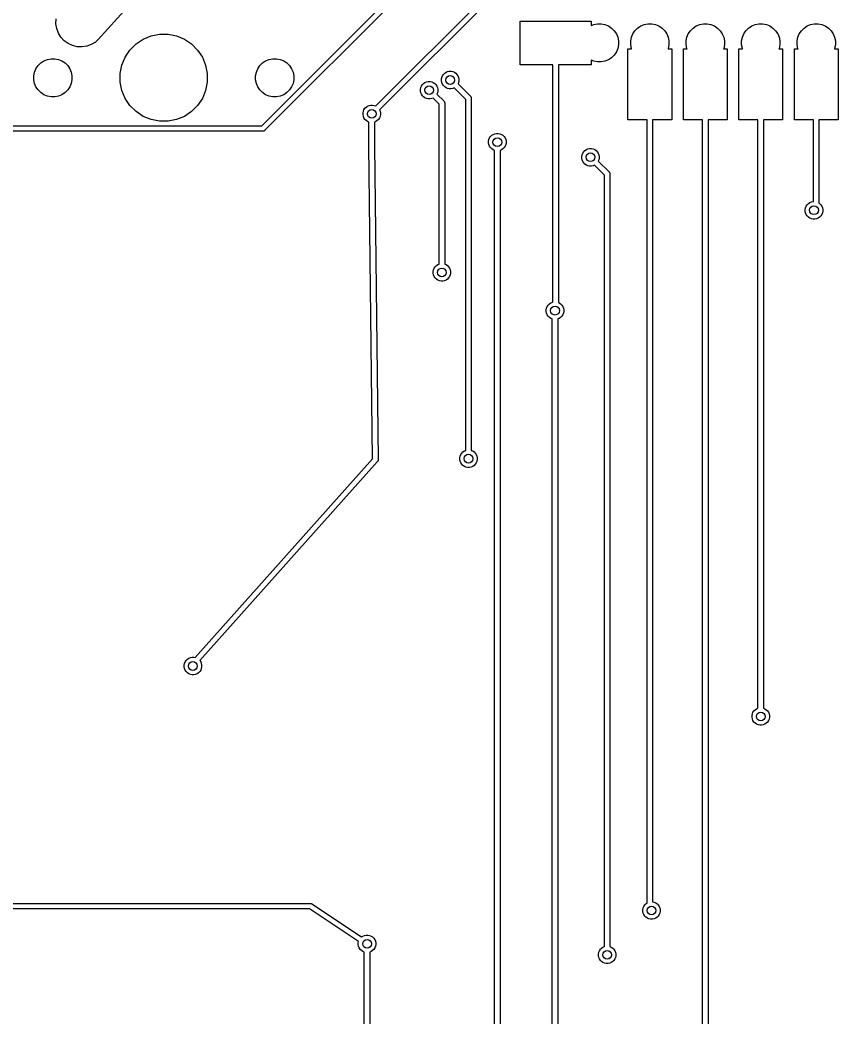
# Model space of a CAD drawing. Extents: x -26.1 to -7.5, y -7.6 to -2.2.
# Drawn here: x -22.917 to -21.442, y -5.164 to -3.366 of the extents above; entities that cross this region are included whole.
import ezdxf

# ---------------------------------------------------------------- set-up
doc = ezdxf.new("R2010")
doc.units = 0
doc.header["$MEASUREMENT"] = 0
doc.layers.add('BLACK', color=7, linetype='CONTINUOUS')

msp = doc.modelspace()

# ---------------------------------------------------------------- linework, layer by layer
at = {"layer": 'BLACK', "linetype": 'CONTINUOUS'}
for p, q in [((-22.4809, -3.55637), (-22.1282, -3.20364)), ((-22.1224, -3.212), (-22.4751, -3.56474)), ((-22.2754, -3.52084), (-22.0582, -3.30364)), ((-22.0525, -3.312), (-22.2684, -3.52791)), ((-22.7238, -3.34299), (-22.776, -3.4012)), ((-22.8519, -3.37241), (-22.8516, -3.36369)), ((-22.8506, -3.38103), (-22.8519, -3.37241)), ((-22.8476, -3.38923), (-22.8506, -3.38103)), ((-22.015, -3.44637), (-22.015, -3.36763)), ((-22.015, -3.36763), (-21.887, -3.36763)), ((-21.887, -3.36763), (-21.887, -3.37588)), ((-21.887, -3.37588), (-21.8821, -3.37383)), ((-21.8821, -3.37383), (-21.8754, -3.3725)), ((-21.8754, -3.3725), (-21.8686, -3.3725)), ((-21.8686, -3.3725), (-21.8619, -3.37383)), ((-21.8619, -3.37383), (-21.8557, -3.37643)), ((-21.8557, -3.37643), (-21.85, -3.3802)), ((-21.85, -3.3802), (-21.8452, -3.38501)), ((-21.8078, -3.38501), (-21.803, -3.3802)), ((-21.803, -3.3802), (-21.7973, -3.37643)), ((-21.7973, -3.37643), (-21.7911, -3.37383)), ((-21.7911, -3.37383), (-21.7844, -3.3725)), ((-21.7844, -3.3725), (-21.7776, -3.3725)), ((-21.7776, -3.3725), (-21.7709, -3.37383)), ((-21.7709, -3.37383), (-21.7647, -3.37643)), ((-21.7647, -3.37643), (-21.759, -3.3802)), ((-21.759, -3.3802), (-21.7542, -3.38501)), ((-21.7078, -3.38501), (-21.703, -3.3802)), ((-21.703, -3.3802), (-21.6973, -3.37643)), ((-21.6973, -3.37643), (-21.6911, -3.37383)), ((-21.6911, -3.37383), (-21.6844, -3.3725)), ((-21.6844, -3.3725), (-21.6776, -3.3725)), ((-21.6776, -3.3725), (-21.6709, -3.37383)), ((-21.6709, -3.37383), (-21.6647, -3.37643)), ((-21.6647, -3.37643), (-21.659, -3.3802)), ((-21.659, -3.3802), (-21.6542, -3.38501)), ((-21.6078, -3.38501), (-21.603, -3.3802)), ((-21.603, -3.3802), (-21.5973, -3.37643)), ((-21.5973, -3.37643), (-21.5911, -3.37383)), ((-21.5911, -3.37383), (-21.5844, -3.3725)), ((-21.5844, -3.3725), (-21.5776, -3.3725)), ((-21.5776, -3.3725), (-21.5709, -3.37383)), ((-21.5709, -3.37383), (-21.5647, -3.37643)), ((-21.5647, -3.37643), (-21.559, -3.3802)), ((-21.559, -3.3802), (-21.5542, -3.38501)), ((-21.5078, -3.38501), (-21.503, -3.3802)), ((-21.503, -3.3802), (-21.4973, -3.37643)), ((-21.4973, -3.37643), (-21.4911, -3.37383)), ((-21.4911, -3.37383), (-21.4844, -3.3725)), ((-21.4844, -3.3725), (-21.4776, -3.3725)), ((-21.4776, -3.3725), (-21.4709, -3.37383)), ((-21.4709, -3.37383), (-21.4647, -3.37643)), ((-21.4647, -3.37643), (-21.459, -3.3802)), ((-21.459, -3.3802), (-21.4542, -3.38501)), ((-22.8431, -3.39669), (-22.8476, -3.38923)), ((-22.8372, -3.40313), (-22.8431, -3.39669)), ((-22.6947, -3.40043), (-22.6804, -3.39452)), ((-22.6804, -3.39452), (-22.6652, -3.3915)), ((-22.6652, -3.3915), (-22.6498, -3.3915)), ((-22.6498, -3.3915), (-22.6346, -3.39452)), ((-22.6346, -3.39452), (-22.6203, -3.40043)), ((-21.8452, -3.38501), (-21.8414, -3.39066)), ((-21.8414, -3.39066), (-21.8388, -3.39694)), ((-21.8388, -3.39694), (-21.8375, -3.4036)), ((-21.8155, -3.4036), (-21.8142, -3.39694)), ((-21.8142, -3.39694), (-21.8116, -3.39066)), ((-21.8116, -3.39066), (-21.8078, -3.38501)), ((-21.7542, -3.38501), (-21.7504, -3.39066)), ((-21.7504, -3.39066), (-21.7478, -3.39694)), ((-21.7478, -3.39694), (-21.7465, -3.4036)), ((-21.7155, -3.4036), (-21.7142, -3.39694)), ((-21.7142, -3.39694), (-21.7116, -3.39066)), ((-21.7116, -3.39066), (-21.7078, -3.38501)), ((-21.6542, -3.38501), (-21.6504, -3.39066)), ((-21.6504, -3.39066), (-21.6478, -3.39694)), ((-21.6478, -3.39694), (-21.6465, -3.4036)), ((-21.6155, -3.4036), (-21.6142, -3.39694)), ((-21.6142, -3.39694), (-21.6116, -3.39066)), ((-21.6116, -3.39066), (-21.6078, -3.38501)), ((-21.5542, -3.38501), (-21.5504, -3.39066)), ((-21.5504, -3.39066), (-21.5478, -3.39694)), ((-21.5478, -3.39694), (-21.5465, -3.4036)), ((-21.5155, -3.4036), (-21.5142, -3.39694)), ((-21.5142, -3.39694), (-21.5116, -3.39066)), ((-21.5116, -3.39066), (-21.5078, -3.38501)), ((-21.4542, -3.38501), (-21.4504, -3.39066)), ((-21.4504, -3.39066), (-21.4478, -3.39694)), ((-21.4478, -3.39694), (-21.4465, -3.4036)), ((-22.8302, -3.40829), (-22.8372, -3.40313)), ((-22.8223, -3.41198), (-22.8302, -3.40829)), ((-22.8138, -3.41406), (-22.8223, -3.41198)), ((-22.8051, -3.41444), (-22.8138, -3.41406)), ((-22.7965, -3.41312), (-22.8051, -3.41444)), ((-22.7883, -3.41014), (-22.7965, -3.41312)), ((-22.7808, -3.40561), (-22.7883, -3.41014)), ((-22.776, -3.4012), (-22.7808, -3.40561)), ((-22.7185, -3.41996), (-22.7075, -3.40903)), ((-22.7075, -3.40903), (-22.6947, -3.40043)), ((-22.6203, -3.40043), (-22.6075, -3.40903)), ((-22.6075, -3.40903), (-22.5965, -3.41996)), ((-21.8388, -3.41706), (-21.8414, -3.42334)), ((-21.8375, -3.4104), (-21.8388, -3.41706)), ((-21.8375, -3.4036), (-21.8375, -3.4104)), ((-21.8155, -3.4104), (-21.8155, -3.4036)), ((-21.8142, -3.41706), (-21.8155, -3.4104)), ((-21.8138, -3.41802), (-21.8142, -3.41706)), ((-21.7478, -3.41706), (-21.7482, -3.41802)), ((-21.7465, -3.4104), (-21.7478, -3.41706)), ((-21.7465, -3.4036), (-21.7465, -3.4104)), ((-21.7155, -3.4104), (-21.7155, -3.4036)), ((-21.7142, -3.41706), (-21.7155, -3.4104)), ((-21.7138, -3.41802), (-21.7142, -3.41706)), ((-21.6478, -3.41706), (-21.6482, -3.41802)), ((-21.6465, -3.4104), (-21.6478, -3.41706)), ((-21.6465, -3.4036), (-21.6465, -3.4104)), ((-21.6155, -3.4104), (-21.6155, -3.4036)), ((-21.6142, -3.41706), (-21.6155, -3.4104)), ((-21.6138, -3.41802), (-21.6142, -3.41706)), ((-21.5478, -3.41706), (-21.5482, -3.41802)), ((-21.5465, -3.4104), (-21.5478, -3.41706)), ((-21.5465, -3.4036), (-21.5465, -3.4104)), ((-21.5155, -3.4104), (-21.5155, -3.4036)), ((-21.5142, -3.41706), (-21.5155, -3.4104)), ((-21.5138, -3.41802), (-21.5142, -3.41706)), ((-21.4478, -3.41706), (-21.4482, -3.41802)), ((-21.4465, -3.4104), (-21.4478, -3.41706)), ((-21.4465, -3.4036), (-21.4465, -3.4104)), ((-22.733, -3.4471), (-22.7271, -3.43282)), ((-22.7271, -3.43282), (-22.7185, -3.41996)), ((-22.5965, -3.41996), (-22.5879, -3.43282)), ((-22.5879, -3.43282), (-22.582, -3.4471)), ((-21.85, -3.4338), (-21.8557, -3.43757)), ((-21.8452, -3.42899), (-21.85, -3.4338)), ((-21.8414, -3.42334), (-21.8452, -3.42899)), ((-21.8204, -3.54598), (-21.8204, -3.41802)), ((-21.8204, -3.41802), (-21.8138, -3.41802)), ((-21.7482, -3.41802), (-21.7416, -3.41802)), ((-21.7416, -3.41802), (-21.7416, -3.54598)), ((-21.7204, -3.54598), (-21.7204, -3.41802)), ((-21.7204, -3.41802), (-21.7138, -3.41802)), ((-21.6482, -3.41802), (-21.6416, -3.41802)), ((-21.6416, -3.41802), (-21.6416, -3.54598)), ((-21.6204, -3.54598), (-21.6204, -3.41802)), ((-21.6204, -3.41802), (-21.6138, -3.41802)), ((-21.5482, -3.41802), (-21.5416, -3.41802)), ((-21.5416, -3.41802), (-21.5416, -3.54598)), ((-21.5204, -3.54598), (-21.5204, -3.41802)), ((-21.5204, -3.41802), (-21.5138, -3.41802)), ((-21.4482, -3.41802), (-21.4416, -3.41802)), ((-21.4416, -3.41802), (-21.4416, -3.54598)), ((-22.888, -3.45368), (-22.8843, -3.44804)), ((-22.8843, -3.44804), (-22.8795, -3.44324)), ((-22.8795, -3.44324), (-22.8738, -3.43947)), ((-22.8738, -3.43947), (-22.8675, -3.43688)), ((-22.8675, -3.43688), (-22.8609, -3.43555)), ((-22.8609, -3.43555), (-22.8541, -3.43555)), ((-22.8541, -3.43555), (-22.8475, -3.43688)), ((-22.8475, -3.43688), (-22.8412, -3.43947)), ((-22.8412, -3.43947), (-22.8355, -3.44324)), ((-22.8355, -3.44324), (-22.8307, -3.44804)), ((-22.8307, -3.44804), (-22.827, -3.45368)), ((-22.736, -3.46227), (-22.733, -3.4471)), ((-22.582, -3.4471), (-22.579, -3.46227)), ((-22.488, -3.45368), (-22.4843, -3.44804)), ((-22.4843, -3.44804), (-22.4795, -3.44324)), ((-22.4795, -3.44324), (-22.4738, -3.43947)), ((-22.4738, -3.43947), (-22.4675, -3.43688)), ((-22.4675, -3.43688), (-22.4609, -3.43555)), ((-22.4609, -3.43555), (-22.4541, -3.43555)), ((-22.4541, -3.43555), (-22.4475, -3.43688)), ((-22.4475, -3.43688), (-22.4412, -3.43947)), ((-22.4412, -3.43947), (-22.4355, -3.44324)), ((-22.4355, -3.44324), (-22.4307, -3.44804)), ((-22.4307, -3.44804), (-22.427, -3.45368)), ((-21.956, -3.44637), (-22.015, -3.44637)), ((-21.956, -3.87474), (-21.956, -3.44637)), ((-21.887, -3.44637), (-21.946, -3.44637)), ((-21.946, -3.44637), (-21.946, -3.87544)), ((-21.8821, -3.44017), (-21.887, -3.43812)), ((-21.887, -3.43812), (-21.887, -3.44637)), ((-21.8754, -3.4415), (-21.8821, -3.44017)), ((-21.8686, -3.4415), (-21.8754, -3.4415)), ((-21.8619, -3.44017), (-21.8686, -3.4415)), ((-21.8557, -3.43757), (-21.8619, -3.44017)), ((-22.8919, -3.46661), (-22.8906, -3.45995)), ((-22.8919, -3.47339), (-22.8919, -3.46661)), ((-22.8906, -3.45995), (-22.888, -3.45368)), ((-22.827, -3.45368), (-22.8244, -3.45995)), ((-22.8244, -3.45995), (-22.8231, -3.46661)), ((-22.8231, -3.46661), (-22.8231, -3.47339)), ((-22.736, -3.47773), (-22.736, -3.46227)), ((-22.579, -3.46227), (-22.579, -3.47773)), ((-22.4919, -3.46661), (-22.4906, -3.45995)), ((-22.4919, -3.47339), (-22.4919, -3.46661)), ((-22.4906, -3.45995), (-22.488, -3.45368)), ((-22.427, -3.45368), (-22.4244, -3.45995)), ((-22.4244, -3.45995), (-22.4231, -3.46661)), ((-22.4231, -3.46661), (-22.4231, -3.47339)), ((-22.1567, -3.47245), (-22.1561, -3.46941)), ((-22.1561, -3.46941), (-22.155, -3.46654)), ((-22.155, -3.46654), (-22.1532, -3.46396)), ((-22.1532, -3.46396), (-22.151, -3.46177)), ((-22.151, -3.46177), (-22.1485, -3.46004)), ((-22.1485, -3.46004), (-22.1456, -3.45886)), ((-22.1456, -3.45886), (-22.1426, -3.45825)), ((-22.1426, -3.45825), (-22.1394, -3.45825)), ((-22.1394, -3.45825), (-22.1364, -3.45886)), ((-22.1364, -3.45886), (-22.1335, -3.46004)), ((-22.1335, -3.46004), (-22.131, -3.46177)), ((-22.131, -3.46177), (-22.1288, -3.46396)), ((-22.1288, -3.46396), (-22.127, -3.46654)), ((-22.127, -3.46654), (-22.1259, -3.46941)), ((-22.1259, -3.46941), (-22.1253, -3.47245)), ((-22.8906, -3.48005), (-22.8919, -3.47339)), ((-22.888, -3.48632), (-22.8906, -3.48005)), ((-22.8843, -3.49196), (-22.888, -3.48632)), ((-22.827, -3.48632), (-22.8307, -3.49196)), ((-22.8244, -3.48005), (-22.827, -3.48632)), ((-22.8231, -3.47339), (-22.8244, -3.48005)), ((-22.733, -3.4929), (-22.736, -3.47773)), ((-22.579, -3.47773), (-22.582, -3.4929)), ((-22.4906, -3.48005), (-22.4919, -3.47339)), ((-22.488, -3.48632), (-22.4906, -3.48005)), ((-22.4843, -3.49196), (-22.488, -3.48632)), ((-22.427, -3.48632), (-22.4307, -3.49196)), ((-22.4244, -3.48005), (-22.427, -3.48632)), ((-22.4231, -3.47339), (-22.4244, -3.48005)), ((-22.1947, -3.49083), (-22.1941, -3.48778)), ((-22.1941, -3.48778), (-22.193, -3.48492)), ((-22.193, -3.48492), (-22.1912, -3.48234)), ((-22.1912, -3.48234), (-22.189, -3.48015)), ((-22.189, -3.48015), (-22.1865, -3.47842)), ((-22.1865, -3.47842), (-22.1836, -3.47724)), ((-22.1836, -3.47724), (-22.1806, -3.47663)), ((-22.1806, -3.47663), (-22.1774, -3.47663)), ((-22.1774, -3.47663), (-22.1744, -3.47724)), ((-22.1744, -3.47724), (-22.1715, -3.47842)), ((-22.1715, -3.47842), (-22.169, -3.48015)), ((-22.169, -3.48015), (-22.1668, -3.48234)), ((-22.1668, -3.48234), (-22.165, -3.48492)), ((-22.165, -3.48492), (-22.1639, -3.48778)), ((-22.1639, -3.48778), (-22.1633, -3.49083)), ((-22.1567, -3.47555), (-22.1567, -3.47245)), ((-22.1561, -3.47859), (-22.1567, -3.47555)), ((-22.155, -3.48146), (-22.1561, -3.47859)), ((-22.1532, -3.48404), (-22.155, -3.48146)), ((-22.151, -3.48623), (-22.1532, -3.48404)), ((-22.1485, -3.48796), (-22.151, -3.48623)), ((-22.1456, -3.48914), (-22.1485, -3.48796)), ((-22.1426, -3.48975), (-22.1456, -3.48914)), ((-22.1364, -3.48914), (-22.1394, -3.48975)), ((-22.1339, -3.48812), (-22.1364, -3.48914)), ((-22.113, -3.50907), (-22.1339, -3.48812)), ((-22.1259, -3.47859), (-22.1269, -3.48105)), ((-22.1269, -3.48105), (-22.1046, -3.50329)), ((-22.1253, -3.47555), (-22.1259, -3.47859)), ((-22.1253, -3.47245), (-22.1253, -3.47555)), ((-22.8795, -3.49676), (-22.8843, -3.49196)), ((-22.8738, -3.50053), (-22.8795, -3.49676)), ((-22.8675, -3.50312), (-22.8738, -3.50053)), ((-22.8609, -3.50445), (-22.8675, -3.50312)), ((-22.8541, -3.50445), (-22.8609, -3.50445)), ((-22.8475, -3.50312), (-22.8541, -3.50445)), ((-22.8412, -3.50053), (-22.8475, -3.50312)), ((-22.8355, -3.49676), (-22.8412, -3.50053)), ((-22.8307, -3.49196), (-22.8355, -3.49676)), ((-22.7271, -3.50718), (-22.733, -3.4929)), ((-22.582, -3.4929), (-22.5879, -3.50718)), ((-22.4795, -3.49676), (-22.4843, -3.49196)), ((-22.4738, -3.50053), (-22.4795, -3.49676)), ((-22.4675, -3.50312), (-22.4738, -3.50053)), ((-22.4609, -3.50445), (-22.4675, -3.50312)), ((-22.4541, -3.50445), (-22.4609, -3.50445)), ((-22.4475, -3.50312), (-22.4541, -3.50445)), ((-22.4412, -3.50053), (-22.4475, -3.50312)), ((-22.4355, -3.49676), (-22.4412, -3.50053)), ((-22.4307, -3.49196), (-22.4355, -3.49676)), ((-22.1947, -3.49393), (-22.1947, -3.49083)), ((-22.1941, -3.49697), (-22.1947, -3.49393)), ((-22.193, -3.49984), (-22.1941, -3.49697)), ((-22.1912, -3.50242), (-22.193, -3.49984)), ((-22.189, -3.50461), (-22.1912, -3.50242)), ((-22.1865, -3.50633), (-22.189, -3.50461)), ((-22.1836, -3.50752), (-22.1865, -3.50633)), ((-22.1719, -3.5065), (-22.1744, -3.50752)), ((-22.161, -3.51745), (-22.1719, -3.5065)), ((-22.1639, -3.49697), (-22.1649, -3.49943)), ((-22.1649, -3.49943), (-22.1526, -3.51167)), ((-22.1633, -3.49393), (-22.1639, -3.49697)), ((-22.1633, -3.49083), (-22.1633, -3.49393)), ((-22.1394, -3.48975), (-22.1426, -3.48975)), ((-22.1046, -3.50329), (-22.1044, -3.50345)), ((-22.1044, -3.50345), (-22.1041, -3.50388)), ((-22.1041, -3.50388), (-22.1038, -3.50421)), ((-22.1038, -3.50421), (-22.1034, -3.50508)), ((-22.1034, -3.50508), (-22.1031, -3.50602)), ((-22.1031, -3.50602), (-22.103, -3.507)), ((-22.103, -3.507), (-22.103, -3.50725)), ((-22.7185, -3.52004), (-22.7271, -3.50718)), ((-22.7075, -3.53097), (-22.7185, -3.52004)), ((-22.5965, -3.52004), (-22.6075, -3.53097)), ((-22.5879, -3.50718), (-22.5965, -3.52004)), ((-22.2965, -3.5275), (-22.2947, -3.52492)), ((-22.2947, -3.52492), (-22.2925, -3.52273)), ((-22.2925, -3.52273), (-22.29, -3.521)), ((-22.29, -3.521), (-22.2871, -3.51982)), ((-22.2871, -3.51982), (-22.2841, -3.51921)), ((-22.2841, -3.51921), (-22.2809, -3.51921)), ((-22.2809, -3.51921), (-22.2779, -3.51982)), ((-22.2779, -3.51982), (-22.2754, -3.52084)), ((-22.1806, -3.50813), (-22.1836, -3.50752)), ((-22.1774, -3.50813), (-22.1806, -3.50813)), ((-22.1744, -3.50752), (-22.1774, -3.50813)), ((-22.161, -3.80603), (-22.161, -3.51745)), ((-22.1526, -3.51167), (-22.1524, -3.51183)), ((-22.1524, -3.51183), (-22.1518, -3.51259)), ((-22.1518, -3.51259), (-22.1514, -3.51346)), ((-22.1514, -3.51346), (-22.1511, -3.5144)), ((-22.1511, -3.5144), (-22.151, -3.51538)), ((-22.151, -3.51538), (-22.151, -3.51562)), ((-22.151, -3.51562), (-22.151, -3.80603)), ((-22.113, -4.14203), (-22.113, -3.50907)), ((-22.103, -3.50725), (-22.103, -4.14203)), ((-22.6947, -3.53957), (-22.7075, -3.53097)), ((-22.6804, -3.54548), (-22.6947, -3.53957)), ((-22.6203, -3.53957), (-22.6346, -3.54548)), ((-22.6075, -3.53097), (-22.6203, -3.53957)), ((-22.2982, -3.53341), (-22.2976, -3.53037)), ((-22.2982, -3.53651), (-22.2982, -3.53341)), ((-22.2976, -3.53955), (-22.2982, -3.53651)), ((-22.2976, -3.53037), (-22.2965, -3.5275)), ((-22.2965, -3.54242), (-22.2976, -3.53955)), ((-22.2947, -3.545), (-22.2965, -3.54242)), ((-22.2685, -3.54242), (-22.2703, -3.545)), ((-22.2674, -3.53955), (-22.2685, -3.54242)), ((-22.2684, -3.52791), (-22.2674, -3.53037)), ((-22.2674, -3.53037), (-22.2668, -3.53341)), ((-22.2668, -3.53651), (-22.2674, -3.53955)), ((-22.2668, -3.53341), (-22.2668, -3.53651)), ((-23.1915, -3.55637), (-22.4809, -3.55637)), ((-22.6652, -3.5485), (-22.6804, -3.54548)), ((-22.6498, -3.5485), (-22.6652, -3.5485)), ((-22.6346, -3.54548), (-22.6498, -3.5485)), ((-22.2925, -3.54719), (-22.2947, -3.545)), ((-22.29, -3.54892), (-22.2925, -3.54719)), ((-22.2875, -3.54994), (-22.29, -3.54892)), ((-22.2875, -3.59232), (-22.2875, -3.54994)), ((-22.275, -3.54892), (-22.2775, -3.54994)), ((-22.2775, -3.54994), (-22.2775, -3.59251)), ((-22.2725, -3.54719), (-22.275, -3.54892)), ((-22.2703, -3.545), (-22.2725, -3.54719)), ((-21.786, -3.54598), (-21.8204, -3.54598)), ((-21.786, -4.95841), (-21.786, -3.54598)), ((-21.7416, -3.54598), (-21.776, -3.54598)), ((-21.776, -3.54598), (-21.776, -4.95634)), ((-21.686, -3.54598), (-21.7204, -3.54598)), ((-21.686, -5.21503), (-21.686, -3.54598)), ((-21.6416, -3.54598), (-21.676, -3.54598)), ((-21.676, -3.54598), (-21.676, -5.21503)), ((-21.586, -3.54598), (-21.6204, -3.54598)), ((-21.586, -4.60703), (-21.586, -3.54598)), ((-21.5416, -3.54598), (-21.576, -3.54598)), ((-21.576, -3.54598), (-21.576, -4.60703)), ((-21.486, -3.54598), (-21.5204, -3.54598)), ((-21.486, -3.69325), (-21.486, -3.54598)), ((-21.4416, -3.54598), (-21.476, -3.54598)), ((-21.476, -3.54598), (-21.476, -3.69607)), ((-22.4791, -3.56637), (-23.1933, -3.56637)), ((-22.4788, -3.5664), (-22.4791, -3.56637)), ((-22.4786, -3.56637), (-22.4788, -3.5664)), ((-22.4779, -3.5663), (-22.4786, -3.56637)), ((-22.4769, -3.56602), (-22.4779, -3.5663)), ((-22.476, -3.56555), (-22.4769, -3.56602)), ((-22.4753, -3.56493), (-22.476, -3.56555)), ((-22.4751, -3.56474), (-22.4753, -3.56493)), ((-22.0711, -3.58141), (-22.07, -3.57854)), ((-22.07, -3.57854), (-22.0682, -3.57596)), ((-22.0682, -3.57596), (-22.066, -3.57377)), ((-22.066, -3.57377), (-22.0635, -3.57204)), ((-22.0635, -3.57204), (-22.0606, -3.57086)), ((-22.0606, -3.57086), (-22.0576, -3.57025)), ((-22.0576, -3.57025), (-22.0544, -3.57025)), ((-22.0544, -3.57025), (-22.0514, -3.57086)), ((-22.0514, -3.57086), (-22.0485, -3.57204)), ((-22.0485, -3.57204), (-22.046, -3.57377)), ((-22.046, -3.57377), (-22.0438, -3.57596)), ((-22.0438, -3.57596), (-22.042, -3.57854)), ((-22.042, -3.57854), (-22.0409, -3.58141)), ((-22.2875, -3.59235), (-22.2875, -3.59232)), ((-22.2875, -3.59257), (-22.2875, -3.59235)), ((-22.2875, -3.59278), (-22.2875, -3.59257)), ((-22.2875, -3.59281), (-22.2875, -3.59278)), ((-22.281, -4.15712), (-22.2875, -3.59281)), ((-22.2775, -3.59251), (-22.271, -4.15858)), ((-22.0717, -3.58445), (-22.0711, -3.58141)), ((-22.0717, -3.58755), (-22.0717, -3.58445)), ((-22.0711, -3.59059), (-22.0717, -3.58755)), ((-22.07, -3.59346), (-22.0711, -3.59059)), ((-22.0682, -3.59604), (-22.07, -3.59346)), ((-22.066, -3.59823), (-22.0682, -3.59604)), ((-22.0438, -3.59604), (-22.046, -3.59823)), ((-22.042, -3.59346), (-22.0438, -3.59604)), ((-22.0409, -3.59059), (-22.042, -3.59346)), ((-22.0409, -3.58141), (-22.0403, -3.58445)), ((-22.0403, -3.58755), (-22.0409, -3.59059)), ((-22.0403, -3.58445), (-22.0403, -3.58755)), ((-22.0635, -3.59996), (-22.066, -3.59823)), ((-22.061, -3.60097), (-22.0635, -3.59996)), ((-22.061, -5.5097), (-22.061, -3.60097)), ((-22.0485, -3.59996), (-22.051, -3.60097)), ((-22.051, -3.60097), (-22.051, -5.50787)), ((-22.046, -3.59823), (-22.0485, -3.59996)), ((-21.9037, -3.61183), (-21.9031, -3.60878)), ((-21.9037, -3.61493), (-21.9037, -3.61183)), ((-21.9031, -3.61797), (-21.9037, -3.61493)), ((-21.9031, -3.60878), (-21.902, -3.60592)), ((-21.902, -3.60592), (-21.9002, -3.60334)), ((-21.9002, -3.60334), (-21.898, -3.60115)), ((-21.898, -3.60115), (-21.8955, -3.59942)), ((-21.8955, -3.59942), (-21.8926, -3.59824)), ((-21.8926, -3.59824), (-21.8896, -3.59763)), ((-21.8896, -3.59763), (-21.8864, -3.59763)), ((-21.8864, -3.59763), (-21.8834, -3.59824)), ((-21.8834, -3.59824), (-21.8805, -3.59942)), ((-21.8805, -3.59942), (-21.878, -3.60115)), ((-21.878, -3.60115), (-21.8758, -3.60334)), ((-21.8758, -3.60334), (-21.874, -3.60592)), ((-21.874, -3.60592), (-21.8729, -3.60878)), ((-21.8729, -3.60878), (-21.8723, -3.61183)), ((-21.8723, -3.61493), (-21.8729, -3.61797)), ((-21.8723, -3.61183), (-21.8723, -3.61493)), ((-21.902, -3.62084), (-21.9031, -3.61797)), ((-21.9002, -3.62342), (-21.902, -3.62084)), ((-21.898, -3.62561), (-21.9002, -3.62342)), ((-21.8955, -3.62733), (-21.898, -3.62561)), ((-21.8926, -3.62852), (-21.8955, -3.62733)), ((-21.8896, -3.62913), (-21.8926, -3.62852)), ((-21.8864, -3.62913), (-21.8896, -3.62913)), ((-21.8834, -3.62852), (-21.8864, -3.62913)), ((-21.8809, -3.6275), (-21.8834, -3.62852)), ((-21.863, -3.64545), (-21.8809, -3.6275)), ((-21.8729, -3.61797), (-21.8739, -3.62043)), ((-21.8739, -3.62043), (-21.8546, -3.63967)), ((-21.863, -5.03703), (-21.863, -3.64545)), ((-21.8546, -3.63967), (-21.8544, -3.63983)), ((-21.8544, -3.63983), (-21.8541, -3.64023)), ((-21.8541, -3.64023), (-21.8538, -3.64059)), ((-21.8538, -3.64059), (-21.8534, -3.64146)), ((-21.8534, -3.64146), (-21.8531, -3.6424)), ((-21.8531, -3.6424), (-21.853, -3.64338)), ((-21.853, -3.64338), (-21.853, -3.64362)), ((-21.853, -3.64362), (-21.853, -5.03703)), ((-21.5007, -3.70745), (-21.5001, -3.70441)), ((-21.5001, -3.70441), (-21.499, -3.70154)), ((-21.499, -3.70154), (-21.4972, -3.69896)), ((-21.4972, -3.69896), (-21.495, -3.69677)), ((-21.495, -3.69677), (-21.4925, -3.69504)), ((-21.4925, -3.69504), (-21.4896, -3.69386)), ((-21.4896, -3.69386), (-21.4866, -3.69325)), ((-21.4866, -3.69325), (-21.486, -3.69325)), ((-21.476, -3.69607), (-21.475, -3.69677)), ((-21.475, -3.69677), (-21.4728, -3.69896)), ((-21.4728, -3.69896), (-21.471, -3.70154)), ((-21.471, -3.70154), (-21.4699, -3.70441)), ((-21.4699, -3.70441), (-21.4693, -3.70745)), ((-21.5007, -3.71055), (-21.5007, -3.70745)), ((-21.5001, -3.71359), (-21.5007, -3.71055)), ((-21.499, -3.71646), (-21.5001, -3.71359)), ((-21.4972, -3.71904), (-21.499, -3.71646)), ((-21.495, -3.72123), (-21.4972, -3.71904)), ((-21.4925, -3.72296), (-21.495, -3.72123)), ((-21.475, -3.72123), (-21.4775, -3.72296)), ((-21.4728, -3.71904), (-21.475, -3.72123)), ((-21.471, -3.71646), (-21.4728, -3.71904)), ((-21.4699, -3.71359), (-21.471, -3.71646)), ((-21.4693, -3.71055), (-21.4699, -3.71359)), ((-21.4693, -3.70745), (-21.4693, -3.71055)), ((-21.4896, -3.72414), (-21.4925, -3.72296)), ((-21.4866, -3.72475), (-21.4896, -3.72414)), ((-21.4834, -3.72475), (-21.4866, -3.72475)), ((-21.4804, -3.72414), (-21.4834, -3.72475)), ((-21.4775, -3.72296), (-21.4804, -3.72414)), ((-22.17, -3.81354), (-22.1682, -3.81096)), ((-22.1682, -3.81096), (-22.166, -3.80877)), ((-22.166, -3.80877), (-22.1635, -3.80704)), ((-22.1635, -3.80704), (-22.161, -3.80603)), ((-22.151, -3.80603), (-22.1485, -3.80704)), ((-22.1485, -3.80704), (-22.146, -3.80877)), ((-22.146, -3.80877), (-22.1438, -3.81096)), ((-22.1438, -3.81096), (-22.142, -3.81354)), ((-22.1717, -3.81945), (-22.1711, -3.81641)), ((-22.1717, -3.82255), (-22.1717, -3.81945)), ((-22.1711, -3.82559), (-22.1717, -3.82255)), ((-22.1711, -3.81641), (-22.17, -3.81354)), ((-22.17, -3.82846), (-22.1711, -3.82559)), ((-22.1682, -3.83104), (-22.17, -3.82846)), ((-22.142, -3.82846), (-22.1438, -3.83104)), ((-22.142, -3.81354), (-22.1409, -3.81641)), ((-22.1409, -3.82559), (-22.142, -3.82846)), ((-22.1409, -3.81641), (-22.1403, -3.81945)), ((-22.1403, -3.82255), (-22.1409, -3.82559)), ((-22.1403, -3.81945), (-22.1403, -3.82255)), ((-22.166, -3.83323), (-22.1682, -3.83104)), ((-22.1635, -3.83496), (-22.166, -3.83323)), ((-22.1606, -3.83614), (-22.1635, -3.83496)), ((-22.1576, -3.83675), (-22.1606, -3.83614)), ((-22.1544, -3.83675), (-22.1576, -3.83675)), ((-22.1514, -3.83614), (-22.1544, -3.83675)), ((-22.1485, -3.83496), (-22.1514, -3.83614)), ((-22.146, -3.83323), (-22.1485, -3.83496)), ((-22.1438, -3.83104), (-22.146, -3.83323)), ((-21.9671, -3.88541), (-21.966, -3.88254)), ((-21.966, -3.88254), (-21.9642, -3.87996)), ((-21.9642, -3.87996), (-21.962, -3.87777)), ((-21.962, -3.87777), (-21.9595, -3.87604)), ((-21.9595, -3.87604), (-21.9566, -3.87486)), ((-21.9566, -3.87486), (-21.956, -3.87474)), ((-21.946, -3.87544), (-21.9445, -3.87604)), ((-21.9445, -3.87604), (-21.942, -3.87777)), ((-21.942, -3.87777), (-21.9398, -3.87996)), ((-21.9398, -3.87996), (-21.938, -3.88254)), ((-21.938, -3.88254), (-21.9369, -3.88541)), ((-21.9677, -3.88845), (-21.9671, -3.88541)), ((-21.9677, -3.89155), (-21.9677, -3.88845)), ((-21.9671, -3.89459), (-21.9677, -3.89155)), ((-21.966, -3.89746), (-21.9671, -3.89459)), ((-21.9642, -3.90004), (-21.966, -3.89746)), ((-21.962, -3.90223), (-21.9642, -3.90004)), ((-21.9595, -3.90396), (-21.962, -3.90223)), ((-21.942, -3.90223), (-21.9445, -3.90396)), ((-21.9398, -3.90004), (-21.942, -3.90223)), ((-21.938, -3.89746), (-21.9398, -3.90004)), ((-21.9369, -3.89459), (-21.938, -3.89746)), ((-21.9369, -3.88541), (-21.9363, -3.88845)), ((-21.9363, -3.89155), (-21.9369, -3.89459)), ((-21.9363, -3.88845), (-21.9363, -3.89155)), ((-21.957, -3.90497), (-21.9595, -3.90396)), ((-21.957, -5.38444), (-21.957, -3.90497)), ((-21.9445, -3.90396), (-21.947, -3.90497)), ((-21.947, -3.90497), (-21.947, -5.38374)), ((-22.1237, -4.15545), (-22.1231, -4.15241)), ((-22.1231, -4.15241), (-22.122, -4.14954)), ((-22.122, -4.14954), (-22.1202, -4.14696)), ((-22.1202, -4.14696), (-22.118, -4.14477)), ((-22.118, -4.14477), (-22.1155, -4.14304)), ((-22.1155, -4.14304), (-22.113, -4.14203)), ((-22.103, -4.14203), (-22.1005, -4.14304)), ((-22.1005, -4.14304), (-22.098, -4.14477)), ((-22.098, -4.14477), (-22.0958, -4.14696)), ((-22.0958, -4.14696), (-22.094, -4.14954)), ((-22.094, -4.14954), (-22.0929, -4.15241)), ((-22.0929, -4.15241), (-22.0923, -4.15545)), ((-22.601, -4.51574), (-22.281, -4.15712)), ((-22.2725, -4.1626), (-22.5925, -4.5213)), ((-22.2724, -4.16251), (-22.2725, -4.1626)), ((-22.2722, -4.16223), (-22.2724, -4.16251)), ((-22.2721, -4.16215), (-22.2722, -4.16223)), ((-22.272, -4.16204), (-22.2721, -4.16215)), ((-22.2718, -4.16174), (-22.272, -4.16204)), ((-22.2717, -4.16164), (-22.2718, -4.16174)), ((-22.2715, -4.1612), (-22.2717, -4.16155)), ((-22.2717, -4.16155), (-22.2717, -4.16164)), ((-22.2713, -4.16087), (-22.2715, -4.1612)), ((-22.2712, -4.16029), (-22.2713, -4.16066)), ((-22.2713, -4.16066), (-22.2713, -4.16076)), ((-22.2713, -4.16076), (-22.2713, -4.16087)), ((-22.2711, -4.15992), (-22.2712, -4.16029)), ((-22.271, -4.1597), (-22.2711, -4.15981)), ((-22.2711, -4.15981), (-22.2711, -4.15992)), ((-22.271, -4.15858), (-22.271, -4.15871)), ((-22.271, -4.15871), (-22.271, -4.15907)), ((-22.271, -4.15907), (-22.271, -4.15919)), ((-22.271, -4.15919), (-22.271, -4.15932)), ((-22.271, -4.15932), (-22.271, -4.1597)), ((-22.1237, -4.15855), (-22.1237, -4.15545)), ((-22.1231, -4.16159), (-22.1237, -4.15855)), ((-22.122, -4.16446), (-22.1231, -4.16159)), ((-22.1202, -4.16704), (-22.122, -4.16446)), ((-22.118, -4.16923), (-22.1202, -4.16704)), ((-22.1155, -4.17096), (-22.118, -4.16923)), ((-22.1126, -4.17214), (-22.1155, -4.17096)), ((-22.1096, -4.17275), (-22.1126, -4.17214)), ((-22.1034, -4.17214), (-22.1064, -4.17275)), ((-22.1005, -4.17096), (-22.1034, -4.17214)), ((-22.098, -4.16923), (-22.1005, -4.17096)), ((-22.0958, -4.16704), (-22.098, -4.16923)), ((-22.094, -4.16446), (-22.0958, -4.16704)), ((-22.0929, -4.16159), (-22.094, -4.16446)), ((-22.0923, -4.15855), (-22.0929, -4.16159)), ((-22.0923, -4.15545), (-22.0923, -4.15855)), ((-22.1064, -4.17275), (-22.1096, -4.17275)), ((-22.6207, -4.52945), (-22.6201, -4.52641)), ((-22.6207, -4.53255), (-22.6207, -4.52945)), ((-22.6201, -4.52641), (-22.619, -4.52354)), ((-22.619, -4.52354), (-22.6172, -4.52096)), ((-22.6172, -4.52096), (-22.615, -4.51877)), ((-22.615, -4.51877), (-22.6125, -4.51704)), ((-22.6125, -4.51704), (-22.6096, -4.51586)), ((-22.6096, -4.51586), (-22.6066, -4.51525)), ((-22.6066, -4.51525), (-22.6034, -4.51525)), ((-22.6034, -4.51525), (-22.601, -4.51574)), ((-22.5925, -4.5213), (-22.591, -4.52354)), ((-22.591, -4.52354), (-22.5899, -4.52641)), ((-22.5899, -4.52641), (-22.5893, -4.52945)), ((-22.5893, -4.52945), (-22.5893, -4.53255)), ((-22.6201, -4.53559), (-22.6207, -4.53255)), ((-22.619, -4.53846), (-22.6201, -4.53559)), ((-22.6172, -4.54104), (-22.619, -4.53846)), ((-22.615, -4.54323), (-22.6172, -4.54104)), ((-22.6125, -4.54496), (-22.615, -4.54323)), ((-22.6096, -4.54614), (-22.6125, -4.54496)), ((-22.6066, -4.54675), (-22.6096, -4.54614)), ((-22.6034, -4.54675), (-22.6066, -4.54675)), ((-22.6004, -4.54614), (-22.6034, -4.54675)), ((-22.5975, -4.54496), (-22.6004, -4.54614)), ((-22.595, -4.54323), (-22.5975, -4.54496)), ((-22.5928, -4.54104), (-22.595, -4.54323)), ((-22.591, -4.53846), (-22.5928, -4.54104)), ((-22.5899, -4.53559), (-22.591, -4.53846)), ((-22.5893, -4.53255), (-22.5899, -4.53559)), ((-21.5967, -4.62045), (-21.5961, -4.61741)), ((-21.5967, -4.62355), (-21.5967, -4.62045)), ((-21.5961, -4.61741), (-21.595, -4.61454)), ((-21.595, -4.61454), (-21.5932, -4.61196)), ((-21.5932, -4.61196), (-21.591, -4.60977)), ((-21.591, -4.60977), (-21.5885, -4.60804)), ((-21.5885, -4.60804), (-21.586, -4.60703)), ((-21.576, -4.60703), (-21.5735, -4.60804)), ((-21.5735, -4.60804), (-21.571, -4.60977)), ((-21.571, -4.60977), (-21.5688, -4.61196)), ((-21.5688, -4.61196), (-21.567, -4.61454)), ((-21.567, -4.61454), (-21.5659, -4.61741)), ((-21.5659, -4.61741), (-21.5653, -4.62045)), ((-21.5653, -4.62045), (-21.5653, -4.62355)), ((-21.5961, -4.62659), (-21.5967, -4.62355)), ((-21.595, -4.62946), (-21.5961, -4.62659)), ((-21.5932, -4.63204), (-21.595, -4.62946)), ((-21.591, -4.63423), (-21.5932, -4.63204)), ((-21.5885, -4.63596), (-21.591, -4.63423)), ((-21.5856, -4.63714), (-21.5885, -4.63596)), ((-21.5826, -4.63775), (-21.5856, -4.63714)), ((-21.5794, -4.63775), (-21.5826, -4.63775)), ((-21.5764, -4.63714), (-21.5794, -4.63775)), ((-21.5735, -4.63596), (-21.5764, -4.63714)), ((-21.571, -4.63423), (-21.5735, -4.63596)), ((-21.5688, -4.63204), (-21.571, -4.63423)), ((-21.567, -4.62946), (-21.5688, -4.63204)), ((-21.5659, -4.62659), (-21.567, -4.62946)), ((-21.5653, -4.62355), (-21.5659, -4.62659)), ((-23.3042, -4.95925), (-22.3935, -4.95925)), ((-22.3935, -4.95925), (-22.3933, -4.95923)), ((-22.3933, -4.95923), (-22.393, -4.95925)), ((-22.393, -4.95925), (-22.393, -4.95925)), ((-22.393, -4.95925), (-22.3928, -4.95928)), ((-22.3928, -4.95928), (-22.3923, -4.95932)), ((-22.3923, -4.95932), (-22.3923, -4.95932)), ((-22.3923, -4.95932), (-22.3923, -4.95932)), ((-22.3923, -4.95932), (-22.3918, -4.95947)), ((-22.3918, -4.95947), (-22.3913, -4.9596)), ((-22.3913, -4.9596), (-22.3913, -4.95961)), ((-22.3913, -4.95961), (-22.3913, -4.95961)), ((-22.3913, -4.95961), (-22.3909, -4.95984)), ((-22.3909, -4.95984), (-22.3907, -4.95995)), ((-22.3907, -4.95995), (-22.3907, -4.95995)), ((-22.3907, -4.95995), (-22.3905, -4.96007)), ((-22.3905, -4.96007), (-22.3903, -4.96023)), ((-22.3903, -4.96023), (-22.3007, -5.01956)), ((-21.792, -4.96454), (-21.7902, -4.96196)), ((-21.7902, -4.96196), (-21.788, -4.95977)), ((-21.788, -4.95977), (-21.786, -4.95841)), ((-21.776, -4.95634), (-21.7734, -4.95686)), ((-21.7734, -4.95686), (-21.7705, -4.95804)), ((-21.7705, -4.95804), (-21.768, -4.95977)), ((-21.768, -4.95977), (-21.7658, -4.96196)), ((-21.7658, -4.96196), (-21.764, -4.96454)), ((-22.3948, -4.96925), (-23.3024, -4.96925)), ((-22.3062, -5.0279), (-22.3948, -4.96925)), ((-21.7937, -4.97045), (-21.7931, -4.96741)), ((-21.7937, -4.97355), (-21.7937, -4.97045)), ((-21.7931, -4.97659), (-21.7937, -4.97355)), ((-21.7931, -4.96741), (-21.792, -4.96454)), ((-21.792, -4.97946), (-21.7931, -4.97659)), ((-21.7902, -4.98204), (-21.792, -4.97946)), ((-21.764, -4.97946), (-21.7658, -4.98204)), ((-21.764, -4.96454), (-21.7629, -4.96741)), ((-21.7629, -4.97659), (-21.764, -4.97946)), ((-21.7629, -4.96741), (-21.7623, -4.97045)), ((-21.7623, -4.97355), (-21.7629, -4.97659)), ((-21.7623, -4.97045), (-21.7623, -4.97355)), ((-21.788, -4.98423), (-21.7902, -4.98204)), ((-21.7855, -4.98596), (-21.788, -4.98423)), ((-21.7826, -4.98714), (-21.7855, -4.98596)), ((-21.7796, -4.98775), (-21.7826, -4.98714)), ((-21.7764, -4.98775), (-21.7796, -4.98775)), ((-21.7734, -4.98714), (-21.7764, -4.98775)), ((-21.7705, -4.98596), (-21.7734, -4.98714)), ((-21.768, -4.98423), (-21.7705, -4.98596)), ((-21.7658, -4.98204), (-21.768, -4.98423)), ((-22.2985, -5.01804), (-22.2956, -5.01686)), ((-22.2956, -5.01686), (-22.2926, -5.01625)), ((-22.2926, -5.01625), (-22.2894, -5.01625)), ((-22.2894, -5.01625), (-22.2864, -5.01686)), ((-22.2864, -5.01686), (-22.2835, -5.01804)), ((-22.3067, -5.03045), (-22.3062, -5.0279)), ((-22.3067, -5.03355), (-22.3067, -5.03045)), ((-22.3061, -5.03659), (-22.3067, -5.03355)), ((-22.3007, -5.01956), (-22.2985, -5.01804)), ((-22.2835, -5.01804), (-22.281, -5.01977)), ((-22.281, -5.01977), (-22.2788, -5.02196)), ((-22.2788, -5.02196), (-22.277, -5.02454)), ((-22.277, -5.02454), (-22.2759, -5.02741)), ((-22.2759, -5.02741), (-22.2753, -5.03045)), ((-22.2753, -5.03355), (-22.2759, -5.03659)), ((-22.2753, -5.03045), (-22.2753, -5.03355)), ((-22.305, -5.03946), (-22.3061, -5.03659)), ((-22.3032, -5.04204), (-22.305, -5.03946)), ((-22.301, -5.04423), (-22.3032, -5.04204)), ((-22.2985, -5.04596), (-22.301, -5.04423)), ((-22.296, -5.04697), (-22.2985, -5.04596)), ((-22.296, -6.52621), (-22.296, -5.04697)), ((-22.2835, -5.04596), (-22.286, -5.04697)), ((-22.286, -5.04697), (-22.286, -6.5196)), ((-22.281, -5.04423), (-22.2835, -5.04596)), ((-22.2788, -5.04204), (-22.281, -5.04423)), ((-22.277, -5.03946), (-22.2788, -5.04204)), ((-22.2759, -5.03659), (-22.277, -5.03946)), ((-21.8737, -5.05045), (-21.8731, -5.04741)), ((-21.8737, -5.05355), (-21.8737, -5.05045)), ((-21.8731, -5.05659), (-21.8737, -5.05355)), ((-21.8731, -5.04741), (-21.872, -5.04454)), ((-21.872, -5.04454), (-21.8702, -5.04196)), ((-21.8702, -5.04196), (-21.868, -5.03977)), ((-21.868, -5.03977), (-21.8655, -5.03804)), ((-21.8655, -5.03804), (-21.863, -5.03703)), ((-21.853, -5.03703), (-21.8505, -5.03804)), ((-21.8505, -5.03804), (-21.848, -5.03977)), ((-21.848, -5.03977), (-21.8458, -5.04196)), ((-21.8458, -5.04196), (-21.844, -5.04454)), ((-21.844, -5.04454), (-21.8429, -5.04741)), ((-21.8429, -5.04741), (-21.8423, -5.05045)), ((-21.8423, -5.05355), (-21.8429, -5.05659)), ((-21.8423, -5.05045), (-21.8423, -5.05355)), ((-21.872, -5.05946), (-21.8731, -5.05659)), ((-21.8702, -5.06204), (-21.872, -5.05946)), ((-21.868, -5.06423), (-21.8702, -5.06204)), ((-21.8655, -5.06596), (-21.868, -5.06423)), ((-21.8626, -5.06714), (-21.8655, -5.06596)), ((-21.8596, -5.06775), (-21.8626, -5.06714)), ((-21.8564, -5.06775), (-21.8596, -5.06775)), ((-21.8534, -5.06714), (-21.8564, -5.06775)), ((-21.8505, -5.06596), (-21.8534, -5.06714)), ((-21.848, -5.06423), (-21.8505, -5.06596)), ((-21.8458, -5.06204), (-21.848, -5.06423)), ((-21.844, -5.05946), (-21.8458, -5.06204)), ((-21.8429, -5.05659), (-21.844, -5.05946))]:
    msp.add_line(p, q, dxfattribs=at)
at = {"layer": 'BLACK'}
for centre in [(-22.141, -3.474), (-22.179, -3.49238), (-22.2825, -3.53496), (-22.056, -3.586), (-21.888, -3.61338), (-21.485, -3.709), (-22.156, -3.821), (-21.952, -3.89), (-22.108, -4.157), (-22.605, -4.531), (-21.581, -4.622), (-21.778, -4.972), (-22.291, -5.032), (-21.858, -5.052)]:
    msp.add_circle(centre, 0.00787, dxfattribs=at)

doc.saveas('drawing.dxf')
